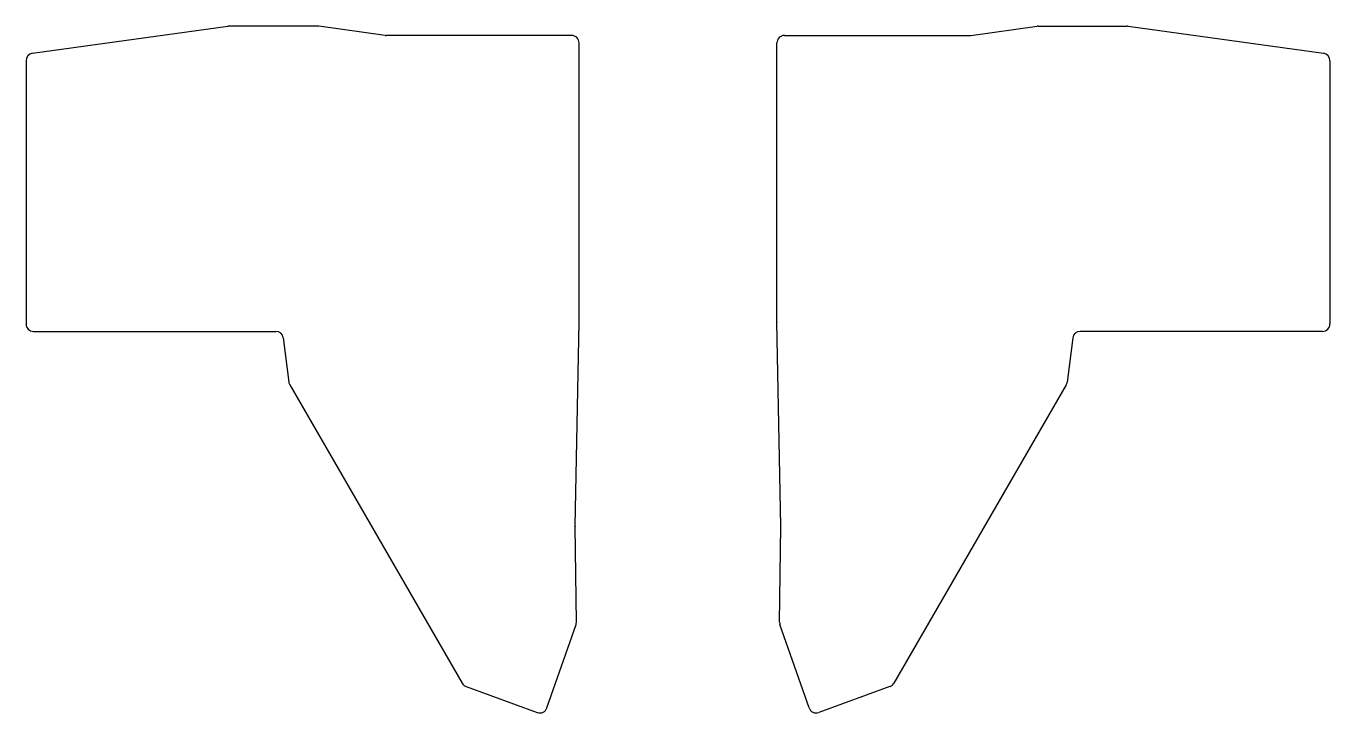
# Model space of a CAD drawing. Header units: millimetres. Extents: x -12 to 336, y -113 to 70.
import ezdxf

# ---------------------------------------------------------------- set-up
doc = ezdxf.new("R2010")
doc.units = ezdxf.units.MM

msp = doc.modelspace()

# ---------------------------------------------------------------- linework, layer by layer
for p, q in [((-10.28, 62.74), (41.86, 69.98)), ((65.86, 70), (42.14, 70)), ((83.86, 67.52), (66.14, 69.98)), ((240.14, 67.52), (257.86, 69.98)), ((258.14, 70), (281.86, 70)), ((282.14, 69.98), (334.28, 62.74)), ((133.6, 67.5), (84.14, 67.5)), ((190.4, 67.5), (239.86, 67.5)), ((135.6, -8.98), (135.6, 65.5)), ((188.4, -8.98), (188.4, 65.5)), ((-12, 60.76), (-12, -9.5)), ((336, 60.76), (336, -9.5)), ((134.56, -63.49), (135.6, -9.02)), ((189.44, -63.49), (188.4, -9.02)), ((-10, -11.5), (54.64, -11.5)), ((56.62, -13.25), (58.13, -25.04)), ((267.38, -13.25), (265.87, -25.04)), ((334, -11.5), (269.36, -11.5)), ((58.39, -25.79), (104.37, -105.43)), ((265.61, -25.79), (219.63, -105.43)), ((134.89, -89.1), (134.56, -63.55)), ((189.11, -89.1), (189.44, -63.55)), ((127.01, -112.02), (134.78, -89.78)), ((196.99, -112.02), (189.22, -89.78)), ((105.42, -106.31), (124.44, -113.24)), ((218.58, -106.31), (199.56, -113.24))]:
    msp.add_line(p, q)
for centre, start, end in [((42.14, 68), 90, 97.9072), ((65.86, 68), 82.0928, 90), ((258.14, 68), 90, 97.9072), ((281.86, 68), 82.0928, 90), ((84.14, 69.5), 262.0928, 270), ((133.6, 65.5), 0, 90), ((190.4, 65.5), 90, 180), ((239.86, 69.5), 270, 277.9072), ((-10, 60.76), 97.9072, 180), ((334, 60.76), 0, 82.0928), ((-10, -9.5), 180, 270), ((133.6, -8.98), 358.9016, 0), ((190.4, -8.98), 180, 181.0984), ((334, -9.5), 270, 0), ((54.64, -13.5), 7.2976, 90), ((269.36, -13.5), 90, 172.7024), ((60.12, -24.79), 187.2976, 210), ((263.88, -24.79), 330, 352.7024), ((136.55, -63.53), 178.9016, 180.7515), ((187.45, -63.53), 359.2485, 1.0984), ((132.89, -89.12), 340.7515, 0.7515), ((191.11, -89.12), 179.2485, 199.2485), ((106.1, -104.43), 210, 250), ((217.9, -104.43), 290, 330), ((125.13, -111.36), 250, 340.7515), ((198.87, -111.36), 199.2485, 290)]:
    msp.add_arc(centre, 2, start, end)

doc.saveas('drawing.dxf')
